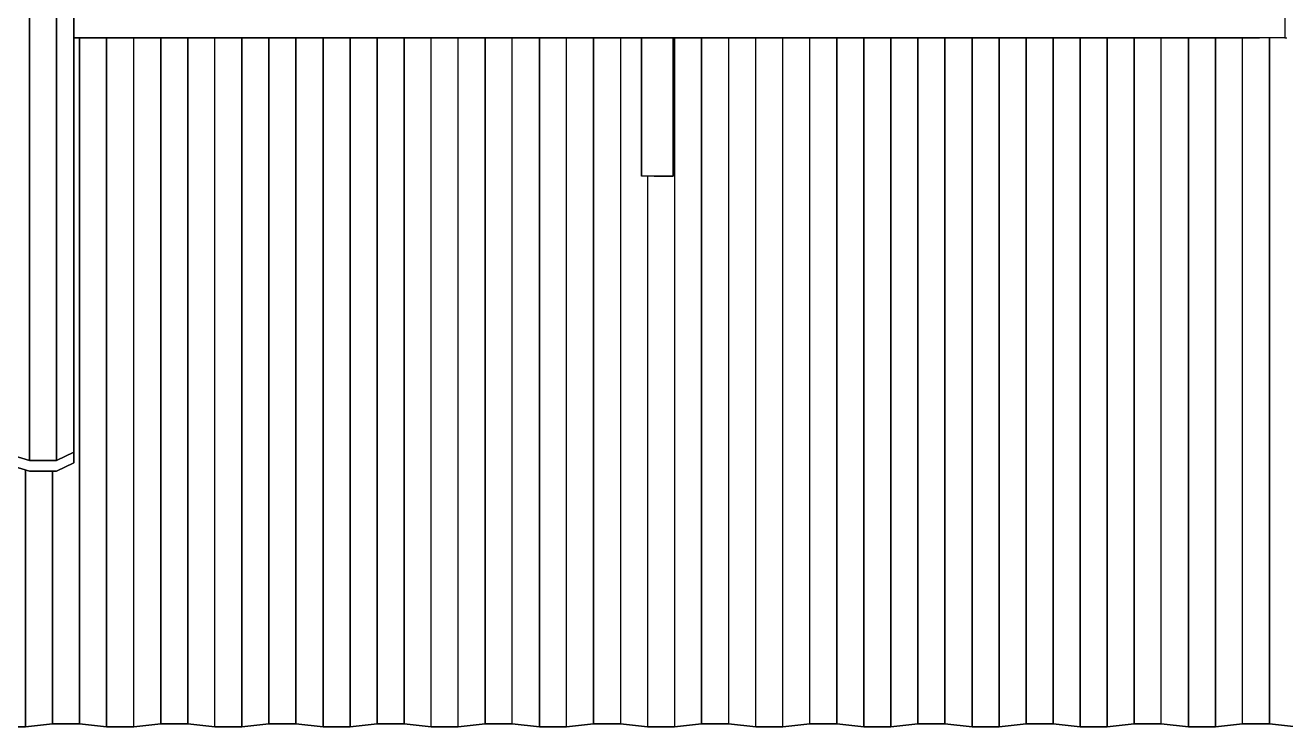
# Model space of a CAD drawing. Extents: x -32 to 51.8, y -51.6 to -5.5.
# Drawn here: x -6.726 to -2.73, y -51.494 to -49.271 of the extents above; entities that cross this region are included whole.
import ezdxf

# ---------------------------------------------------------------- set-up
doc = ezdxf.new("R2010")
doc.units = 0
doc.header["$MEASUREMENT"] = 0
doc.layers.get('0').update_dxf_attribs({"linetype": 'CONTINUOUS'})
doc.layers.add('hachures', color=5, linetype='CONTINUOUS')

msp = doc.modelspace()

# ---------------------------------------------------------------- linework, layer by layer
for p, q in [((-6.5719, -47.3032), (-6.5718, -50.6245)), ((-6.5718, -50.6245), (-6.5719, -47.3032)), ((-2.7338, -49.2314), (-2.7338, -49.3114)), ((-2.8138, -49.3114), (-6.5718, -49.3114)), ((-2.8138, -49.3114), (-6.5718, -49.3114)), ((-6.5718, -49.3114), (-2.8138, -49.3114)), ((-4.7723, -49.3114), (-4.7723, -49.7491)), ((-4.7723, -49.7491), (-4.7723, -49.3114)), ((-4.7723, -49.3114), (-4.7723, -49.7491)), ((-4.7723, -49.7491), (-4.7723, -49.3114)), ((-4.7723, -49.7491), (-4.7723, -49.3114)), ((-4.7723, -49.7491), (-4.7723, -49.3114)), ((-4.7723, -49.3114), (-4.7723, -49.7491)), ((-4.6723, -49.3114), (-4.6723, -49.7491)), ((-4.6723, -49.7491), (-4.6723, -49.3114)), ((-2.7338, -49.3114), (-2.8138, -49.3114)), ((-2.7908, -49.3114), (-2.8138, -49.3114)), ((-2.7908, -49.3114), (-2.7908, -49.3114)), ((-2.7338, -49.3114), (-2.7272, -49.3114)), ((-2.7338, -49.3114), (-2.7338, -49.3114)), ((-4.7723, -49.7491), (-4.7723, -49.7491)), ((-4.7723, -49.7491), (-4.7723, -49.7491)), ((-4.7723, -49.7491), (-4.7723, -49.7491)), ((-4.7323, -49.7491), (-4.7723, -49.7491)), ((-4.7723, -49.7491), (-4.7723, -49.7491)), ((-4.7323, -49.7491), (-4.7723, -49.7491)), ((-4.7123, -49.7491), (-4.7323, -49.7491)), ((-4.7123, -49.7491), (-4.7323, -49.7491)), ((-4.7323, -49.7491), (-4.7323, -49.7491)), ((-4.7323, -49.7491), (-4.7123, -49.7491)), ((-4.7323, -49.7491), (-4.7123, -49.7491)), ((-4.6723, -49.7491), (-4.7123, -49.7491)), ((-4.7123, -49.7491), (-4.7123, -49.7491)), ((-4.7123, -49.7491), (-4.6723, -49.7491)), ((-4.7123, -49.7491), (-4.7123, -49.7491)), ((-4.7123, -49.7491), (-4.7123, -49.7491)), ((-4.6723, -49.7491), (-4.6723, -49.7491)), ((-6.713, -50.6842), (-6.7987, -50.6581)), ((-6.7987, -50.6581), (-6.713, -50.6842)), ((-6.7129, -50.6507), (-6.7986, -50.6245)), ((-6.7986, -50.6245), (-6.7129, -50.6507)), ((-6.6271, -50.6507), (-6.7129, -50.6507)), ((-6.7129, -50.6507), (-6.6271, -50.6507)), ((-6.6273, -50.6842), (-6.572, -50.6581)), ((-6.572, -50.6581), (-6.6273, -50.6842)), ((-6.5718, -50.6245), (-6.6271, -50.6507)), ((-6.6271, -50.6507), (-6.5718, -50.6245)), ((-6.572, -50.6581), (-6.5718, -50.6245)), ((-6.5718, -50.6245), (-6.572, -50.6581)), ((-6.6273, -50.6842), (-6.713, -50.6842)), ((-6.713, -50.6842), (-6.713, -50.6842)), ((-6.713, -50.6842), (-6.713, -50.6842)), ((-6.713, -50.6842), (-6.6273, -50.6842)), ((-6.8107, -51.494), (-6.725, -51.494)), ((-6.725, -51.494), (-6.8107, -51.494)), ((-6.725, -51.494), (-6.6393, -51.4848)), ((-6.6393, -51.4848), (-6.725, -51.494)), ((-6.6393, -51.4729), (-6.6393, -51.4729)), ((-6.6393, -51.4729), (-6.6393, -51.4729)), ((-6.6393, -51.4848), (-6.5536, -51.4848)), ((-6.5536, -51.4848), (-6.6393, -51.4848)), ((-6.5536, -51.4848), (-6.4679, -51.494)), ((-6.4679, -51.494), (-6.5536, -51.4848)), ((-6.4679, -51.4821), (-6.4679, -51.4821)), ((-6.4679, -51.4821), (-6.4679, -51.4821)), ((-6.4679, -51.494), (-6.3821, -51.494)), ((-6.3821, -51.494), (-6.4679, -51.494)), ((-6.3821, -51.494), (-6.2964, -51.4848)), ((-6.2964, -51.4848), (-6.3821, -51.494)), ((-6.2964, -51.4848), (-6.2107, -51.4848)), ((-6.2107, -51.4848), (-6.2964, -51.4848)), ((-6.2107, -51.4848), (-6.125, -51.494)), ((-6.125, -51.494), (-6.2107, -51.4848)), ((-6.125, -51.494), (-6.0393, -51.494)), ((-6.0393, -51.494), (-6.125, -51.494)), ((-6.0393, -51.494), (-5.9536, -51.4848)), ((-5.9536, -51.4848), (-6.0393, -51.494)), ((-5.9536, -51.4729), (-5.9536, -51.4729)), ((-5.9536, -51.4729), (-5.9536, -51.4729)), ((-5.9536, -51.4848), (-5.8679, -51.4848)), ((-5.8679, -51.4848), (-5.9536, -51.4848)), ((-5.8679, -51.4848), (-5.7821, -51.494)), ((-5.7821, -51.494), (-5.8679, -51.4848)), ((-5.7821, -51.494), (-5.6964, -51.494)), ((-5.6964, -51.494), (-5.7821, -51.494)), ((-5.6964, -51.494), (-5.6107, -51.4848)), ((-5.6107, -51.4848), (-5.6964, -51.494)), ((-5.6107, -51.4729), (-5.6107, -51.4729)), ((-5.6107, -51.4729), (-5.6107, -51.4729)), ((-5.6107, -51.4848), (-5.525, -51.4848)), ((-5.525, -51.4848), (-5.6107, -51.4848)), ((-5.525, -51.4848), (-5.4393, -51.494)), ((-5.4393, -51.494), (-5.525, -51.4848)), ((-5.4393, -51.494), (-5.3536, -51.494)), ((-5.3536, -51.494), (-5.4393, -51.494)), ((-5.3536, -51.494), (-5.2679, -51.4848)), ((-5.2679, -51.4848), (-5.3536, -51.494)), ((-5.2679, -51.4848), (-5.1821, -51.4848)), ((-5.1821, -51.4848), (-5.2679, -51.4848)), ((-5.1821, -51.4848), (-5.0964, -51.494)), ((-5.0964, -51.494), (-5.1821, -51.4848)), ((-5.0964, -51.494), (-5.0107, -51.494)), ((-5.0107, -51.494), (-5.0964, -51.494)), ((-5.0107, -51.494), (-4.925, -51.4848)), ((-4.925, -51.4848), (-5.0107, -51.494)), ((-4.925, -51.4848), (-4.8393, -51.4848)), ((-4.8393, -51.4848), (-4.925, -51.4848)), ((-4.8393, -51.4848), (-4.7536, -51.4941)), ((-4.7536, -51.494), (-4.8393, -51.4848)), ((-4.6679, -51.494), (-4.7536, -51.494)), ((-4.7536, -51.4941), (-4.6679, -51.4941)), ((-4.6679, -51.4941), (-4.5821, -51.4848)), ((-4.5821, -51.4848), (-4.6679, -51.494)), ((-4.5821, -51.4848), (-4.4964, -51.4848)), ((-4.4964, -51.4848), (-4.5821, -51.4848)), ((-4.4964, -51.4848), (-4.4107, -51.4941)), ((-4.4107, -51.494), (-4.4964, -51.4848)), ((-4.325, -51.494), (-4.4107, -51.494)), ((-4.4107, -51.4941), (-4.325, -51.4941)), ((-4.325, -51.4941), (-4.2393, -51.4848)), ((-4.2393, -51.4848), (-4.325, -51.494)), ((-4.2393, -51.4848), (-4.1536, -51.4848)), ((-4.1536, -51.4848), (-4.2393, -51.4848)), ((-4.1536, -51.4848), (-4.0679, -51.4941)), ((-4.0679, -51.494), (-4.1536, -51.4848)), ((-4.0679, -51.4821), (-4.0679, -51.4821)), ((-4.0679, -51.4822), (-4.0679, -51.4822)), ((-3.9821, -51.494), (-4.0679, -51.494)), ((-4.0679, -51.4941), (-3.9821, -51.4941)), ((-3.9821, -51.4941), (-3.8964, -51.4848)), ((-3.8964, -51.4848), (-3.9821, -51.494)), ((-3.8964, -51.4848), (-3.8107, -51.4848)), ((-3.8107, -51.4848), (-3.8964, -51.4848)), ((-3.8107, -51.4848), (-3.725, -51.4941)), ((-3.725, -51.494), (-3.8107, -51.4848)), ((-3.725, -51.4821), (-3.725, -51.4821)), ((-3.725, -51.4822), (-3.725, -51.4822)), ((-3.6393, -51.494), (-3.725, -51.494)), ((-3.725, -51.4941), (-3.6393, -51.4941)), ((-3.6393, -51.4941), (-3.5536, -51.4848)), ((-3.5536, -51.4848), (-3.6393, -51.494)), ((-3.5536, -51.4848), (-3.4679, -51.4848)), ((-3.4679, -51.4848), (-3.5536, -51.4848)), ((-3.4679, -51.4848), (-3.3821, -51.4941)), ((-3.3821, -51.494), (-3.4679, -51.4848)), ((-3.3821, -51.4821), (-3.3821, -51.4821)), ((-3.3821, -51.4822), (-3.3821, -51.4822)), ((-3.2964, -51.494), (-3.3821, -51.494)), ((-3.3821, -51.4941), (-3.2964, -51.4941)), ((-3.2964, -51.4941), (-3.2107, -51.4848)), ((-3.2107, -51.4848), (-3.2964, -51.494)), ((-3.2107, -51.4848), (-3.125, -51.4848)), ((-3.125, -51.4848), (-3.2107, -51.4848)), ((-3.125, -51.4848), (-3.0393, -51.4941)), ((-3.0393, -51.494), (-3.125, -51.4848)), ((-2.9536, -51.494), (-3.0393, -51.494)), ((-3.0393, -51.4941), (-2.9536, -51.4941)), ((-2.8679, -51.4848), (-2.9536, -51.494)), ((-2.9536, -51.4941), (-2.8679, -51.4848)), ((-2.7821, -51.4848), (-2.8679, -51.4848)), ((-2.8679, -51.4848), (-2.7821, -51.4848)), ((-2.7821, -51.4848), (-2.6964, -51.4941)), ((-2.6964, -51.494), (-2.7821, -51.4848))]:
    msp.add_line(p, q)
at = {"layer": 'hachures'}
for p, q in [((-6.7129, -50.6507), (-6.7129, -47.2782)), ((-6.7129, -47.2782), (-6.7129, -50.6507)), ((-6.6272, -47.3057), (-6.6271, -50.6507)), ((-6.6271, -50.6507), (-6.6272, -47.3057)), ((-6.5536, -51.4848), (-6.5536, -49.3114)), ((-6.5536, -49.3114), (-6.5536, -51.4848)), ((-6.4679, -51.494), (-6.4679, -49.3114)), ((-6.4679, -49.3114), (-6.4679, -51.494)), ((-6.3821, -51.494), (-6.3821, -49.3114)), ((-6.2964, -49.3114), (-6.2964, -51.4848)), ((-6.2964, -51.4848), (-6.2964, -49.3114)), ((-6.2107, -51.4848), (-6.2107, -49.3114)), ((-6.2107, -49.3114), (-6.2107, -51.4848)), ((-6.125, -51.494), (-6.125, -49.3114)), ((-6.0393, -51.494), (-6.0393, -49.3114)), ((-6.0393, -49.3114), (-6.0393, -51.494)), ((-5.9536, -51.4848), (-5.9536, -49.3114)), ((-5.9536, -49.3114), (-5.9536, -51.4848)), ((-5.8679, -51.4848), (-5.8679, -49.3114)), ((-5.8679, -49.3114), (-5.8679, -51.4848)), ((-5.7821, -51.494), (-5.7821, -49.3114)), ((-5.7821, -49.3114), (-5.7821, -51.494)), ((-5.6964, -51.494), (-5.6964, -49.3114)), ((-5.6964, -49.3114), (-5.6964, -51.494)), ((-5.6107, -51.4848), (-5.6107, -49.3114)), ((-5.6107, -49.3114), (-5.6107, -51.4848)), ((-5.525, -51.4848), (-5.525, -49.3114)), ((-5.525, -49.3114), (-5.525, -51.4848)), ((-5.4393, -51.494), (-5.4393, -49.3114)), ((-5.3536, -51.494), (-5.3536, -49.3114)), ((-5.2679, -51.4848), (-5.2679, -49.3114)), ((-5.2679, -49.3114), (-5.2679, -51.4848)), ((-5.1821, -51.4848), (-5.1821, -49.3114)), ((-5.0964, -51.494), (-5.0964, -49.3114)), ((-5.0964, -49.3114), (-5.0964, -51.494)), ((-5.0107, -51.494), (-5.0107, -49.3114)), ((-4.925, -51.4848), (-4.925, -49.3114)), ((-4.925, -49.3114), (-4.925, -51.4848)), ((-4.8393, -49.3114), (-4.8393, -51.4848)), ((-4.6679, -49.3114), (-4.6679, -51.494)), ((-4.5821, -51.4848), (-4.5821, -49.3114)), ((-4.5821, -49.3114), (-4.5821, -51.4848)), ((-4.4964, -49.3114), (-4.4964, -51.4848)), ((-4.4107, -51.494), (-4.4107, -49.3114)), ((-4.325, -51.494), (-4.325, -49.3114)), ((-4.2393, -51.4848), (-4.2393, -49.3114)), ((-4.1536, -49.3114), (-4.1536, -51.4848)), ((-4.1536, -51.4848), (-4.1536, -49.3114)), ((-4.0679, -51.494), (-4.0679, -49.3114)), ((-4.0679, -49.3114), (-4.0679, -51.494)), ((-3.9821, -51.494), (-3.9821, -49.3114)), ((-3.9821, -49.3114), (-3.9821, -51.494)), ((-3.8964, -51.4848), (-3.8964, -49.3114)), ((-3.8964, -49.3114), (-3.8964, -51.4848)), ((-3.8107, -51.4848), (-3.8107, -49.3114)), ((-3.8107, -49.3114), (-3.8107, -51.4848)), ((-3.725, -51.494), (-3.725, -49.3114)), ((-3.725, -49.3114), (-3.725, -51.494)), ((-3.6393, -51.494), (-3.6393, -49.3114)), ((-3.6393, -49.3114), (-3.6393, -51.494)), ((-3.5536, -51.4848), (-3.5536, -49.3114)), ((-3.5536, -49.3114), (-3.5536, -51.4848)), ((-3.4679, -51.4848), (-3.4679, -49.3114)), ((-3.4679, -49.3114), (-3.4679, -51.4848)), ((-3.3821, -51.494), (-3.3821, -49.3114)), ((-3.3821, -49.3114), (-3.3821, -51.494)), ((-3.2964, -51.494), (-3.2964, -49.3114)), ((-3.2964, -49.3114), (-3.2964, -51.494)), ((-3.2107, -51.4848), (-3.2107, -49.3114)), ((-3.2107, -49.3114), (-3.2107, -51.4848)), ((-3.125, -51.4848), (-3.125, -49.3114)), ((-3.0393, -49.3114), (-3.0393, -51.494)), ((-3.0393, -51.494), (-3.0393, -49.3114)), ((-2.9536, -51.494), (-2.9536, -49.3114)), ((-2.9536, -49.3114), (-2.9536, -51.494)), ((-2.8679, -51.4848), (-2.8679, -49.3114)), ((-2.7821, -49.3114), (-2.7821, -51.4848)), ((-2.7821, -51.4848), (-2.7821, -49.3114)), ((-4.7536, -49.7491), (-4.7536, -51.494)), ((-6.725, -51.494), (-6.725, -50.6806)), ((-6.725, -50.6806), (-6.725, -51.494)), ((-6.6393, -51.4848), (-6.6393, -50.6842)), ((-6.6393, -50.6842), (-6.6393, -51.4848))]:
    msp.add_line(p, q, dxfattribs=at)

doc.saveas('drawing.dxf')
